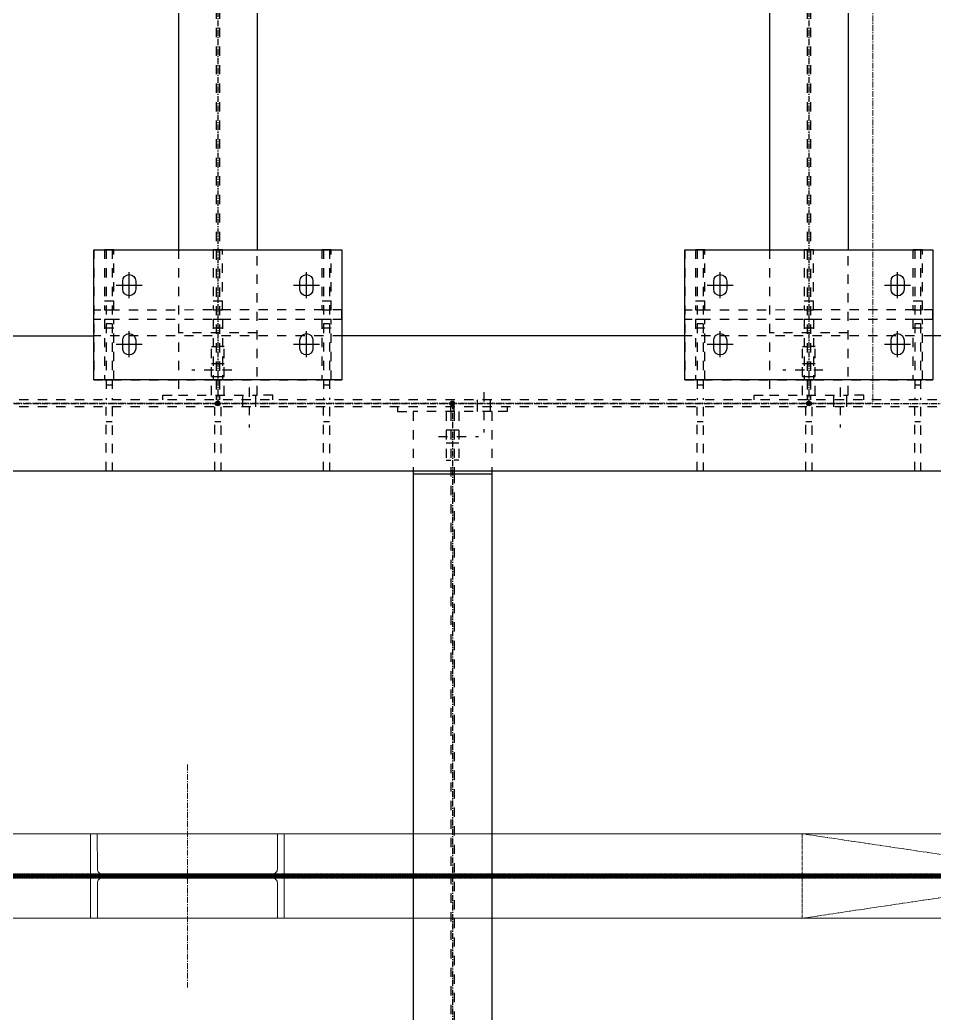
# Model space of a CAD drawing. Header units: inches. Extents: x 209270 to 234360, y -180214 to -150194.
# Drawn here: x 225158 to 227091, y -165554 to -163453 of the extents above; entities that cross this region are included whole.
import ezdxf

# ---------------------------------------------------------------- set-up
doc = ezdxf.new("R2010")
doc.units = ezdxf.units.IN
doc.header["$LTSCALE"] = 10
doc.header["$MEASUREMENT"] = 0
for name, pattern in [('CENTER', [2, 1.25, -0.25, 0.25, -0.25]), ('CENTER2', [1.125, 0.75, -0.125, 0.125, -0.125]), ('DXK_LINE_DOT2', [3.9198, 1.9599, -1.9599]), ('HIDDEN', [0.375, 0.25, -0.125])]:
    doc.linetypes.add(name, pattern=pattern)
for name, color, linetype in [('$AUDIT_BAD_LAYER1', 7, 'Continuous'), ('_STR_0', 2, 'Continuous'), ('_STR_1', 2, 'Continuous'), ('_STR_2', 2, 'Continuous'), ('_STR_4', 2, 'Continuous')]:
    doc.layers.add(name, color=color, linetype=linetype)
for name, color, linetype, lineweight in [('CEN', 1, 'CENTER', 9), ('CENETR LINE', 1, 'CENTER2', 9), ('DIM', 42, 'Continuous', 13), ('handrail', 11, 'FENCELINE1', 9), ('HIDDEN', 3, 'HIDDEN', 9), ('MAIN OBJECT', 2, 'Continuous', 18)]:
    doc.layers.add(name, color=color, linetype=linetype, lineweight=lineweight)
doc.linetypes.add('FENCELINE1', pattern='A,0.25,-0.1,[133,arial.ttf,S=0.1,R=0,X=-0.1,Y=0],-0.1,1', length=1.45)

# ---------------------------------------------------------------- blocks, each defined once
blk = doc.blocks.new('A$C1f4f58bd')
at = {"layer": 'CEN'}
blk.add_lwpolyline([(1100, 2200), (5000, 2200), (5000, -2700), (1100, -2700)], close=True, dxfattribs=at)
blk = doc.blocks.new('A$Ca692a303')
at = {"layer": 'CENETR LINE'}
for p, q in [((1200, 89.4), (0, -89.4)), ((0, 89.4), (1200, -89.4))]:
    blk.add_line(p, q, dxfattribs=at)
blk.add_lwpolyline([(0, -89.4), (0, 89.4), (1200, 89.4), (1200, -89.4)], close=True, dxfattribs=at)
blk = doc.blocks.new('A$C426f7GU6TT')
at = {"layer": 'CEN'}
for p, q in [((0, 235.7), (0, -235.7)), ((-235.7, 0), (235.7, 0))]:
    blk.add_line(p, q, dxfattribs=at)
blk.add_circle((0, 0), 5, dxfattribs=at)
at = {"layer": 'MAIN OBJECT'}
blk.add_lwpolyline([(4.4, -180.2, 0.414214), (14.6, -190.4), (89.4, -190.4), (89.4, -204.7), (-89.4, -204.7), (-89.4, -190.4), (-14.6, -190.4, 0.414214), (-4.4, -180.2), (-4.4, 180.2, 0.414214), (-14.6, 190.4), (-89.4, 190.4), (-89.4, 204.7), (89.4, 204.7), (89.4, 190.4), (14.6, 190.4, 0.414214), (4.4, 180.2), (4.4, -180.2)], format="xyb", dxfattribs=at)
blk = doc.blocks.new('Part-116860372-116563 - 114867')
at = {"layer": '_STR_1', "linetype": 'DXK_LINE_DOT2'}
for p, q in [((225838.8, -164066.6), (225313.8, -164066.7)), ((225313.8, -164086.7), (225313.8, -164066.7)), ((225838.8, -164086.6), (225838.8, -164066.6)), ((225838.8, -164086.6), (225313.8, -164086.7))]:
    blk.add_line(p, q, dxfattribs=at)
blk = doc.blocks.new('Part-116860372-116571 - 114867')
at = {"layer": '_STR_1', "linetype": 'DXK_LINE_DOT2'}
for p, q in [((225816.3, -164086.6), (225796.3, -164086.6)), ((225796.3, -164086.6), (225796.3, -164214.2)), ((225816.3, -164214.2), (225816.3, -164086.6)), ((225816.3, -164105.4), (225796.3, -164105.4)), ((225796.3, -164214.2), (225816.3, -164214.2))]:
    blk.add_line(p, q, dxfattribs=at)
blk = doc.blocks.new('Part-116860372-116603 - 114867')
at = {"layer": '_STR_1', "linetype": 'DXK_LINE_DOT2'}
for p, q in [((225800.1, -163939.1), (225800.1, -164256.7)), ((225800.1, -163939.1), (225812.6, -163939.1)), ((225800.1, -163939.2), (225812.6, -163939.2)), ((225812.6, -163939.1), (225812.6, -164256.7)), ((225812.6, -164096), (225800.1, -164096)), ((225812.6, -164225.5), (225800.1, -164225.5))]:
    blk.add_line(p, q, dxfattribs=at)
blk = doc.blocks.new('Part-116860372-114981 - 114867')
at = {"layer": '_STR_1', "linetype": 'DXK_LINE_DOT2'}
for p, q in [((225838.8, -164121), (225313.8, -164121)), ((227088.8, -164121), (226563.8, -164121)), ((228272.6, -164256.7), (217585.1, -164256.7)), ((228272.6, -164271.6), (217585.1, -164271.6)), ((228431.3, -164407.3), (222382.7, -164407.3))]:
    blk.add_line(p, q, dxfattribs=at)
at = {"layer": '_STR_2', "linetype": 'Continuous'}
for p, q in [((217585.1, -164121), (225313.8, -164121)), ((226563.8, -164121), (225838.8, -164121)), ((228272.6, -164121), (227088.8, -164121)), ((228291.3, -164407.3), (217585.1, -164407.3))]:
    blk.add_line(p, q, dxfattribs=at)
at = {"layer": '_STR_4', "linetype": 'CENTER'}
blk.add_line((217585.1, -164264.2), (228447.6, -164264.2), dxfattribs=at)
blk = doc.blocks.new('Bolt-116860372-115288 - 114867')
at = {"layer": '_STR_1', "linetype": 'DXK_LINE_DOT2'}
for p, q in [((226138.6, -164240.5), (226138.6, -164325.5)), ((226124.9, -164256.7), (226124.9, -164271.6)), ((226152.4, -164256.7), (226152.4, -164271.6)), ((226124.9, -164271.6), (226124.9, -164281.6)), ((226152.4, -164271.6), (226152.4, -164281.6))]:
    blk.add_line(p, q, dxfattribs=at)
blk = doc.blocks.new('Part-116860372-114988 - 114867')
at = {"layer": '_STR_4', "linetype": 'Continuous'}
blk.add_hatch(color=256, dxfattribs=at).paths.add_polyline_path([(225576.3, -164269.2, -1), (225576.3, -164259.2, -1)])
at = {"layer": '_STR_1', "linetype": 'DXK_LINE_DOT2'}
for p, q in [((225572.8, -160530.4), (225572.8, -164246.7)), ((225579.9, -160530.4), (225579.9, -164246.7)), ((225493.1, -163939.2), (225493.1, -164246.7)), ((225659.6, -164246.7), (225659.6, -163939.2)), ((225659.6, -164114.8), (225493.1, -164114.8)), ((225493.1, -164246.7), (225659.6, -164246.7))]:
    blk.add_line(p, q, dxfattribs=at)
at = {"layer": '_STR_2', "linetype": 'Continuous'}
for p, q in [((225493.1, -160839.2), (225493.1, -163939.2)), ((225659.6, -160839.2), (225659.6, -163939.2))]:
    blk.add_line(p, q, dxfattribs=at)
at = {"layer": '_STR_4', "linetype": 'CENTER'}
blk.add_line((225576.3, -160514.2), (225576.3, -164264.2), dxfattribs=at)
at = {"layer": '_STR_4', "linetype": 'Continuous'}
blk.add_circle((225576.3, -164264.2), 5, dxfattribs=at)
blk = doc.blocks.new('Part-116860372-114989 - 114867')
at = {"layer": '_STR_4', "linetype": 'Continuous'}
blk.add_hatch(color=256, dxfattribs=at).paths.add_polyline_path([(226826.3, -164269.2, -1), (226826.3, -164259.2, -1)])
at = {"layer": '_STR_1', "linetype": 'DXK_LINE_DOT2'}
for p, q in [((226822.8, -160530.4), (226822.8, -164246.7)), ((226829.9, -160530.4), (226829.9, -164246.7)), ((226743.1, -163939.2), (226743.1, -164246.7)), ((226909.6, -164246.7), (226909.6, -163939.2)), ((226909.6, -164114.8), (226743.1, -164114.8)), ((226743.1, -164246.7), (226909.6, -164246.7))]:
    blk.add_line(p, q, dxfattribs=at)
at = {"layer": '_STR_2', "linetype": 'Continuous'}
for p, q in [((226743.1, -160839.2), (226743.1, -163939.2)), ((226909.6, -160839.2), (226909.6, -163939.2))]:
    blk.add_line(p, q, dxfattribs=at)
at = {"layer": '_STR_4', "linetype": 'CENTER'}
blk.add_line((226826.3, -160514.2), (226826.3, -164264.2), dxfattribs=at)
at = {"layer": '_STR_4', "linetype": 'Continuous'}
blk.add_circle((226826.3, -164264.2), 5, dxfattribs=at)
blk = doc.blocks.new('Part-116860372-114996 - 114867')
at = {"layer": '_STR_4', "linetype": 'Continuous'}
blk.add_hatch(color=256, dxfattribs=at).paths.add_polyline_path([(226072.6, -164269.2, -1), (226072.6, -164259.2, -1)])
at = {"layer": '_STR_1', "linetype": 'DXK_LINE_DOT2'}
for p, q in [((225989.3, -164281.6), (225989.3, -164407.3)), ((226155.8, -164281.6), (225989.3, -164281.6)), ((226069, -164281.6), (226069, -165767.7)), ((226076.1, -164281.6), (226076.1, -164407.3)), ((226155.8, -164281.6), (226155.8, -164407.3)), ((226076.1, -164413.5), (226076.1, -166889.2))]:
    blk.add_line(p, q, dxfattribs=at)
at = {"layer": '_STR_2', "linetype": 'Continuous'}
for p, q in [((225989.3, -164407.3), (225989.3, -166895.4)), ((226069, -164407.3), (226069, -164413.5)), ((226076.1, -164407.3), (226076.1, -164413.5)), ((226155.8, -164407.3), (226155.8, -166895.4)), ((226155.8, -164413.5), (225989.3, -164413.5))]:
    blk.add_line(p, q, dxfattribs=at)
at = {"layer": '_STR_4', "linetype": 'CENTER'}
blk.add_line((226072.6, -164264.2), (226072.6, -167014.2), dxfattribs=at)
at = {"layer": '_STR_4', "linetype": 'Continuous'}
blk.add_circle((226072.6, -164264.2), 5, dxfattribs=at)
blk = doc.blocks.new('Bolt-116860372-115442 - 114867')
at = {"layer": '_STR_1', "linetype": 'DXK_LINE_DOT2'}
for p, q in [((226892.4, -164230.5), (226892.4, -164315.5)), ((226878.6, -164246.7), (226878.6, -164256.7)), ((226878.6, -164256.7), (226878.6, -164271.6)), ((226906.1, -164246.7), (226906.1, -164256.7)), ((226906.1, -164256.7), (226906.1, -164271.6))]:
    blk.add_line(p, q, dxfattribs=at)
blk = doc.blocks.new('Part-116860372-115207 - 114867')
at = {"layer": '_STR_1', "linetype": 'DXK_LINE_DOT2'}
for p, q in [((225956.5, -164271.6), (225956.5, -164281.6)), ((225956.5, -164281.6), (225989.3, -164281.6)), ((226059, -164281.6), (226059, -164384.1)), ((226069, -164281.6), (226069, -164271.6)), ((226059, -164384.1), (226069, -164384.1))]:
    blk.add_line(p, q, dxfattribs=at)
blk = doc.blocks.new('Part-116860372-115273 - 114867')
at = {"layer": '_STR_1', "linetype": 'DXK_LINE_DOT2'}
for p, q in [((226839.9, -164144.2), (226829.9, -164144.2)), ((226839.9, -164246.7), (226839.9, -164144.2)), ((226829.9, -164246.7), (226829.9, -164256.7)), ((226942.4, -164246.7), (226909.6, -164246.7)), ((226942.4, -164256.7), (226942.4, -164246.7))]:
    blk.add_line(p, q, dxfattribs=at)
blk = doc.blocks.new('Part-116860372-115206 - 114867')
at = {"layer": '_STR_1', "linetype": 'DXK_LINE_DOT2'}
for p, q in [((226076.1, -164281.6), (226076.1, -164271.6)), ((226086.1, -164281.6), (226086.1, -164384.1)), ((226188.6, -164281.6), (226155.8, -164281.6)), ((226188.6, -164271.6), (226188.6, -164281.6)), ((226086.1, -164384.1), (226076.1, -164384.1))]:
    blk.add_line(p, q, dxfattribs=at)
blk = doc.blocks.new('Bolt-116860372-115208 - 114867')
at = {"layer": '_STR_1', "linetype": 'DXK_LINE_DOT2'}
for p, q in [((226059, -164320.4), (226069, -164320.4)), ((226069, -164320.4), (226076.1, -164320.4)), ((226076.1, -164320.4), (226086.1, -164320.4)), ((226042.8, -164334.1), (226127.8, -164334.1)), ((226059, -164347.9), (226069, -164347.9)), ((226069, -164347.9), (226076.1, -164347.9)), ((226076.1, -164347.9), (226086.1, -164347.9))]:
    blk.add_line(p, q, dxfattribs=at)
blk = doc.blocks.new('Part-116860372-116567 - 114867')
at = {"layer": '_STR_1', "linetype": 'DXK_LINE_DOT2'}
for p, q in [((225356.3, -164086.7), (225336.3, -164086.7)), ((225336.3, -164086.7), (225336.3, -164214.2)), ((225356.3, -164214.2), (225356.3, -164086.7)), ((225356.3, -164105.4), (225336.3, -164105.4)), ((225336.3, -164214.2), (225356.3, -164214.2))]:
    blk.add_line(p, q, dxfattribs=at)
blk = doc.blocks.new('Part-116860372-116575 - 114867')
at = {"layer": '_STR_1', "linetype": 'DXK_LINE_DOT2'}
for p, q in [((226586.3, -163939.2), (226586.3, -164066.6)), ((226606.3, -163939.2), (226586.3, -163939.2)), ((226606.3, -164066.6), (226606.3, -163939.2)), ((226606.3, -164047.9), (226586.3, -164047.9)), ((226586.3, -164066.6), (226606.3, -164066.6))]:
    blk.add_line(p, q, dxfattribs=at)
blk = doc.blocks.new('Part-116860372-116569 - 114867')
at = {"layer": '_STR_1', "linetype": 'DXK_LINE_DOT2'}
for p, q in [((225586.3, -164086.7), (225566.3, -164086.7)), ((225566.3, -164086.7), (225566.3, -164214.2)), ((225586.3, -164086.7), (225586.3, -164214.2)), ((225586.3, -164105.4), (225566.3, -164105.4))]:
    blk.add_line(p, q, dxfattribs=at)
at = {"layer": '_STR_2', "linetype": 'Continuous'}
for p, q in [((225566.3, -164214.2), (225566.3, -164214.2)), ((225566.3, -164214.2), (225586.3, -164214.2)), ((225586.3, -164214.2), (225586.3, -164214.2))]:
    blk.add_line(p, q, dxfattribs=at)
blk = doc.blocks.new('Part-116860372-115268 - 114867')
at = {"layer": '_STR_1', "linetype": 'DXK_LINE_DOT2'}
for p, q in [((225562.8, -164246.7), (225562.8, -164144.2)), ((225562.8, -164144.2), (225572.8, -164144.2)), ((225460.3, -164256.7), (225460.3, -164246.7)), ((225460.3, -164246.7), (225493.1, -164246.7)), ((225572.8, -164246.7), (225572.8, -164256.7))]:
    blk.add_line(p, q, dxfattribs=at)
blk = doc.blocks.new('Part-116860372-115269 - 114867')
at = {"layer": '_STR_1', "linetype": 'DXK_LINE_DOT2'}
for p, q in [((225589.9, -164144.2), (225579.9, -164144.2)), ((225589.9, -164246.7), (225589.9, -164144.2)), ((225579.9, -164246.7), (225579.9, -164256.7)), ((225692.4, -164246.7), (225659.6, -164246.7)), ((225692.4, -164256.7), (225692.4, -164246.7))]:
    blk.add_line(p, q, dxfattribs=at)
blk = doc.blocks.new('Bolt-116860372-115270 - 114867')
at = {"layer": '_STR_1', "linetype": 'DXK_LINE_DOT2'}
for p, q in [((225572.8, -164180.5), (225562.8, -164180.5)), ((225579.9, -164180.5), (225572.8, -164180.5)), ((225589.9, -164180.5), (225579.9, -164180.5)), ((225606.1, -164194.2), (225521.1, -164194.2)), ((225572.8, -164208), (225562.8, -164208)), ((225579.9, -164208), (225572.8, -164208)), ((225589.9, -164208), (225579.9, -164208))]:
    blk.add_line(p, q, dxfattribs=at)
blk = doc.blocks.new('Part-116860372-115272 - 114867')
at = {"layer": '_STR_1', "linetype": 'DXK_LINE_DOT2'}
for p, q in [((226812.8, -164246.7), (226812.8, -164144.2)), ((226812.8, -164144.2), (226822.8, -164144.2)), ((226710.3, -164256.7), (226710.3, -164246.7)), ((226710.3, -164246.7), (226743.1, -164246.7)), ((226822.8, -164246.7), (226822.8, -164256.7))]:
    blk.add_line(p, q, dxfattribs=at)
blk = doc.blocks.new('Bolt-116860372-115274 - 114867')
at = {"layer": '_STR_1', "linetype": 'DXK_LINE_DOT2'}
for p, q in [((226822.8, -164180.5), (226812.8, -164180.5)), ((226829.9, -164180.5), (226822.8, -164180.5)), ((226839.9, -164180.5), (226829.9, -164180.5)), ((226856.1, -164194.2), (226771.1, -164194.2)), ((226822.8, -164208), (226812.8, -164208)), ((226829.9, -164208), (226822.8, -164208)), ((226839.9, -164208), (226829.9, -164208))]:
    blk.add_line(p, q, dxfattribs=at)
blk = doc.blocks.new('Bolt-116860372-116582 - 114867')
at = {"layer": '_STR_2', "linetype": 'Continuous'}
for p, q in [((226638.8, -164041.7), (226638.8, -163986.7)), ((227013.8, -164041.7), (227013.8, -163986.7)), ((226625.1, -164005.4), (226626.1, -164000.2)), ((226625.1, -164022.9), (226625.1, -164005.4)), ((226626.1, -164000.2), (226629.1, -163995.7)), ((226629.1, -163995.7), (226633.6, -163992.7)), ((226633.6, -163992.7), (226638.8, -163991.7)), ((226638.8, -163991.7), (226638.8, -163991.7)), ((226638.8, -163991.7), (226644.1, -163992.7)), ((226644.1, -163992.7), (226648.6, -163995.7)), ((226648.6, -163995.7), (226651.5, -164000.2)), ((226651.5, -164000.2), (226652.6, -164005.4)), ((226652.6, -164005.4), (226652.6, -164022.9)), ((227000.1, -164005.5), (227001.1, -164000.2)), ((227000.1, -164023), (227000.1, -164005.5)), ((227001.1, -164000.2), (227004.1, -163995.7)), ((227004.1, -163995.7), (227008.6, -163992.8)), ((227008.6, -163992.8), (227013.8, -163991.7)), ((227013.8, -163991.7), (227013.8, -163991.7)), ((227013.8, -163991.7), (227019.1, -163992.8)), ((227019.1, -163992.8), (227023.6, -163995.7)), ((227023.6, -163995.7), (227026.5, -164000.2)), ((227026.5, -164000.2), (227027.6, -164005.5)), ((227027.6, -164005.5), (227027.6, -164023)), ((226611.3, -164014.2), (226666.3, -164014.2)), ((226626.1, -164028.2), (226625.1, -164022.9)), ((226629.1, -164032.6), (226626.1, -164028.2)), ((226633.6, -164035.6), (226629.1, -164032.6)), ((226648.6, -164032.7), (226644.1, -164035.6)), ((226651.5, -164028.2), (226648.6, -164032.7)), ((226652.6, -164022.9), (226651.5, -164028.2)), ((226986.3, -164014.2), (227041.3, -164014.2)), ((227001.1, -164028.2), (227000.1, -164023)), ((227004.1, -164032.7), (227001.1, -164028.2)), ((227008.6, -164035.7), (227004.1, -164032.7)), ((227023.6, -164032.7), (227019.1, -164035.7)), ((227026.5, -164028.2), (227023.6, -164032.7)), ((227027.6, -164023), (227026.5, -164028.2)), ((226638.8, -164036.7), (226633.6, -164035.6)), ((226644.1, -164035.6), (226638.8, -164036.7)), ((226638.8, -164036.7), (226638.8, -164036.7)), ((227013.8, -164036.7), (227008.6, -164035.7)), ((227019.1, -164035.7), (227013.8, -164036.7)), ((227013.8, -164036.7), (227013.8, -164036.7)), ((226633.6, -164117.7), (226638.8, -164116.7)), ((226638.8, -164166.7), (226638.8, -164111.7)), ((226638.8, -164116.7), (226638.8, -164116.7)), ((226638.8, -164116.7), (226644.1, -164117.7)), ((227008.6, -164117.8), (227013.8, -164116.7)), ((227013.8, -164166.7), (227013.8, -164111.7)), ((227013.8, -164116.7), (227013.8, -164116.7)), ((227013.8, -164116.7), (227019.1, -164117.8)), ((226625.1, -164130.4), (226626.1, -164125.2)), ((226625.1, -164147.9), (226625.1, -164130.4)), ((226626.1, -164125.2), (226629.1, -164120.7)), ((226629.1, -164120.7), (226633.6, -164117.7)), ((226644.1, -164117.7), (226648.5, -164120.7)), ((226648.5, -164120.7), (226651.5, -164125.2)), ((226651.5, -164125.2), (226652.6, -164130.4)), ((226652.6, -164130.4), (226652.6, -164147.9)), ((227000.1, -164130.5), (227001.1, -164125.2)), ((227000.1, -164148), (227000.1, -164130.5)), ((227001.1, -164125.2), (227004.1, -164120.7)), ((227004.1, -164120.7), (227008.6, -164117.8)), ((227019.1, -164117.8), (227023.5, -164120.7)), ((227023.5, -164120.7), (227026.5, -164125.2)), ((227026.5, -164125.2), (227027.6, -164130.5)), ((227027.6, -164130.5), (227027.6, -164148)), ((226611.3, -164139.2), (226666.3, -164139.2)), ((226626.1, -164153.2), (226625.1, -164147.9)), ((226629.1, -164157.6), (226626.1, -164153.2)), ((226633.6, -164160.6), (226629.1, -164157.6)), ((226648.5, -164157.7), (226644.1, -164160.6)), ((226651.5, -164153.2), (226648.5, -164157.7)), ((226652.6, -164147.9), (226651.5, -164153.2)), ((226986.3, -164139.2), (227041.3, -164139.2)), ((227001.1, -164153.2), (227000.1, -164148)), ((227004.1, -164157.7), (227001.1, -164153.2)), ((227008.6, -164160.7), (227004.1, -164157.7)), ((227023.5, -164157.7), (227019.1, -164160.7)), ((227026.5, -164153.2), (227023.5, -164157.7)), ((227027.6, -164148), (227026.5, -164153.2)), ((226638.8, -164161.7), (226633.6, -164160.6)), ((226644.1, -164160.6), (226638.8, -164161.7)), ((226638.8, -164161.7), (226638.8, -164161.7)), ((227013.8, -164161.7), (227008.6, -164160.7)), ((227019.1, -164160.7), (227013.8, -164161.7)), ((227013.8, -164161.7), (227013.8, -164161.7))]:
    blk.add_line(p, q, dxfattribs=at)
blk = doc.blocks.new('Part-116860372-116580 - 114867')
at = {"layer": '_STR_1', "linetype": 'DXK_LINE_DOT2'}
for p, q in [((227046.3, -163939.1), (227046.3, -164066.6)), ((227066.3, -163939.1), (227046.3, -163939.1)), ((227066.3, -164066.6), (227066.3, -163939.1)), ((227066.3, -164047.8), (227046.3, -164047.8)), ((227046.3, -164066.6), (227066.3, -164066.6))]:
    blk.add_line(p, q, dxfattribs=at)
blk = doc.blocks.new('Part-116860372-116566 - 114867')
at = {"layer": '_STR_1', "linetype": 'DXK_LINE_DOT2'}
for p, q in [((225313.8, -163939.2), (225838.8, -163939.1)), ((225313.8, -163939.2), (225313.8, -164214.2)), ((225838.8, -163939.1), (225838.8, -164214.1)), ((225313.8, -164214.2), (225838.8, -164214.1))]:
    blk.add_line(p, q, dxfattribs=at)
blk = doc.blocks.new('Part-116860372-116564 - 114867')
at = {"layer": '_STR_2', "linetype": 'Continuous'}
for p, q in [((225313.8, -163939.2), (225838.8, -163939.1)), ((225313.8, -164214.2), (225313.8, -163939.2)), ((225838.8, -163939.1), (225838.8, -164214.1)), ((225838.8, -164214.1), (225313.8, -164214.2))]:
    blk.add_line(p, q, dxfattribs=at)
blk = doc.blocks.new('Part-116860372-116574 - 114867')
at = {"layer": '_STR_2', "linetype": 'Continuous'}
for p, q in [((226563.8, -163939.2), (227088.8, -163939.1)), ((226563.8, -164214.2), (226563.8, -163939.2)), ((227088.8, -163939.1), (227088.8, -164214.1)), ((227088.8, -164214.1), (226563.8, -164214.2))]:
    blk.add_line(p, q, dxfattribs=at)
blk = doc.blocks.new('Part-116860372-116606 - 114867')
at = {"layer": '_STR_1', "linetype": 'DXK_LINE_DOT2'}
for p, q in [((225340.1, -163939.2), (225340.1, -164256.7)), ((225352.6, -163939.2), (225340.1, -163939.2)), ((225352.6, -163939.2), (225352.6, -164256.7)), ((225352.6, -164096), (225340.1, -164096)), ((225352.6, -164225.5), (225340.1, -164225.5))]:
    blk.add_line(p, q, dxfattribs=at)
blk = doc.blocks.new('Bolt-116860372-115441 - 114867')
at = {"layer": '_STR_1', "linetype": 'DXK_LINE_DOT2'}
for p, q in [((225642.4, -164230.5), (225642.4, -164315.5)), ((225628.6, -164246.7), (225628.6, -164256.7)), ((225628.6, -164256.7), (225628.6, -164271.6)), ((225656.1, -164246.7), (225656.1, -164256.7)), ((225656.1, -164256.7), (225656.1, -164271.6))]:
    blk.add_line(p, q, dxfattribs=at)
blk = doc.blocks.new('Part-116860372-116620 - 114867')
at = {"layer": '_STR_1', "linetype": 'DXK_LINE_DOT2'}
for p, q in [((226820.1, -164407.3), (226820.1, -164271.6)), ((226832.6, -164271.6), (226832.6, -164407.3)), ((226832.6, -164302.9), (226820.1, -164302.9))]:
    blk.add_line(p, q, dxfattribs=at)
blk = doc.blocks.new('Part-116860372-116568 - 114867')
at = {"layer": '_STR_1', "linetype": 'DXK_LINE_DOT2'}
for p, q in [((225566.3, -163939.2), (225566.3, -164066.6)), ((225586.3, -163939.2), (225566.3, -163939.2)), ((225586.3, -164066.6), (225586.3, -163939.2)), ((225586.3, -164047.9), (225566.3, -164047.9)), ((225566.3, -164066.6), (225586.3, -164066.6))]:
    blk.add_line(p, q, dxfattribs=at)
blk = doc.blocks.new('Bolt-116860372-116572 - 114867')
at = {"layer": '_STR_2', "linetype": 'Continuous'}
for p, q in [((225388.8, -164041.7), (225388.8, -163986.7)), ((225763.8, -164041.7), (225763.8, -163986.7)), ((225375.1, -164005.4), (225376.1, -164000.2)), ((225375.1, -164022.9), (225375.1, -164005.4)), ((225376.1, -164000.2), (225379.1, -163995.7)), ((225379.1, -163995.7), (225383.6, -163992.7)), ((225383.6, -163992.7), (225388.8, -163991.7)), ((225388.8, -163991.7), (225388.8, -163991.7)), ((225388.8, -163991.7), (225394.1, -163992.7)), ((225394.1, -163992.7), (225398.6, -163995.7)), ((225398.6, -163995.7), (225401.5, -164000.2)), ((225401.5, -164000.2), (225402.6, -164005.4)), ((225402.6, -164005.4), (225402.6, -164022.9)), ((225750.1, -164005.5), (225751.1, -164000.2)), ((225750.1, -164023), (225750.1, -164005.5)), ((225751.1, -164000.2), (225754.1, -163995.7)), ((225754.1, -163995.7), (225758.6, -163992.8)), ((225758.6, -163992.8), (225763.8, -163991.7)), ((225763.8, -163991.7), (225763.8, -163991.7)), ((225763.8, -163991.7), (225769.1, -163992.8)), ((225769.1, -163992.8), (225773.6, -163995.7)), ((225773.6, -163995.7), (225776.5, -164000.2)), ((225776.5, -164000.2), (225777.6, -164005.5)), ((225777.6, -164005.5), (225777.6, -164023)), ((225361.3, -164014.2), (225416.3, -164014.2)), ((225376.1, -164028.2), (225375.1, -164022.9)), ((225379.1, -164032.6), (225376.1, -164028.2)), ((225383.6, -164035.6), (225379.1, -164032.6)), ((225398.6, -164032.7), (225394.1, -164035.6)), ((225401.5, -164028.2), (225398.6, -164032.7)), ((225402.6, -164022.9), (225401.5, -164028.2)), ((225736.3, -164014.2), (225791.3, -164014.2)), ((225751.1, -164028.2), (225750.1, -164023)), ((225754.1, -164032.7), (225751.1, -164028.2)), ((225758.6, -164035.7), (225754.1, -164032.7)), ((225773.6, -164032.7), (225769.1, -164035.7)), ((225776.5, -164028.2), (225773.6, -164032.7)), ((225777.6, -164023), (225776.5, -164028.2)), ((225388.8, -164036.7), (225383.6, -164035.6)), ((225394.1, -164035.6), (225388.8, -164036.7)), ((225388.8, -164036.7), (225388.8, -164036.7)), ((225763.8, -164036.7), (225758.6, -164035.7)), ((225769.1, -164035.7), (225763.8, -164036.7)), ((225763.8, -164036.7), (225763.8, -164036.7)), ((225383.6, -164117.7), (225388.8, -164116.7)), ((225388.8, -164166.7), (225388.8, -164111.7)), ((225388.8, -164116.7), (225388.8, -164116.7)), ((225388.8, -164116.7), (225394.1, -164117.7)), ((225758.6, -164117.8), (225763.8, -164116.7)), ((225763.8, -164166.7), (225763.8, -164111.7)), ((225763.8, -164116.7), (225763.8, -164116.7)), ((225763.8, -164116.7), (225769.1, -164117.8)), ((225375.1, -164130.4), (225376.1, -164125.2)), ((225375.1, -164147.9), (225375.1, -164130.4)), ((225376.1, -164125.2), (225379.1, -164120.7)), ((225379.1, -164120.7), (225383.6, -164117.7)), ((225394.1, -164117.7), (225398.5, -164120.7)), ((225398.5, -164120.7), (225401.5, -164125.2)), ((225401.5, -164125.2), (225402.6, -164130.4)), ((225402.6, -164130.4), (225402.6, -164147.9)), ((225750.1, -164130.5), (225751.1, -164125.2)), ((225750.1, -164148), (225750.1, -164130.5)), ((225751.1, -164125.2), (225754.1, -164120.7)), ((225754.1, -164120.7), (225758.6, -164117.8)), ((225769.1, -164117.8), (225773.5, -164120.7)), ((225773.5, -164120.7), (225776.5, -164125.2)), ((225776.5, -164125.2), (225777.6, -164130.5)), ((225777.6, -164130.5), (225777.6, -164148)), ((225361.3, -164139.2), (225416.3, -164139.2)), ((225376.1, -164153.2), (225375.1, -164147.9)), ((225379.1, -164157.6), (225376.1, -164153.2)), ((225383.6, -164160.6), (225379.1, -164157.6)), ((225398.5, -164157.7), (225394.1, -164160.6)), ((225401.5, -164153.2), (225398.5, -164157.7)), ((225402.6, -164147.9), (225401.5, -164153.2)), ((225736.3, -164139.2), (225791.3, -164139.2)), ((225751.1, -164153.2), (225750.1, -164148)), ((225754.1, -164157.7), (225751.1, -164153.2)), ((225758.6, -164160.7), (225754.1, -164157.7)), ((225773.5, -164157.7), (225769.1, -164160.7)), ((225776.5, -164153.2), (225773.5, -164157.7)), ((225777.6, -164148), (225776.5, -164153.2)), ((225388.8, -164161.7), (225383.6, -164160.6)), ((225394.1, -164160.6), (225388.8, -164161.7)), ((225388.8, -164161.7), (225388.8, -164161.7)), ((225763.8, -164161.7), (225758.6, -164160.7)), ((225769.1, -164160.7), (225763.8, -164161.7)), ((225763.8, -164161.7), (225763.8, -164161.7))]:
    blk.add_line(p, q, dxfattribs=at)
blk = doc.blocks.new('Part-116860372-116577 - 114867')
at = {"layer": '_STR_1', "linetype": 'DXK_LINE_DOT2'}
for p, q in [((226606.3, -164086.7), (226586.3, -164086.7)), ((226586.3, -164086.7), (226586.3, -164214.2)), ((226606.3, -164214.2), (226606.3, -164086.7)), ((226606.3, -164105.4), (226586.3, -164105.4)), ((226586.3, -164214.2), (226606.3, -164214.2))]:
    blk.add_line(p, q, dxfattribs=at)
blk = doc.blocks.new('Part-116860372-116581 - 114867')
at = {"layer": '_STR_1', "linetype": 'DXK_LINE_DOT2'}
for p, q in [((227066.3, -164086.6), (227046.3, -164086.6)), ((227046.3, -164086.6), (227046.3, -164214.2)), ((227066.3, -164214.2), (227066.3, -164086.6)), ((227066.3, -164105.4), (227046.3, -164105.4)), ((227046.3, -164214.2), (227066.3, -164214.2))]:
    blk.add_line(p, q, dxfattribs=at)
blk = doc.blocks.new('Part-116860372-116565 - 114867')
at = {"layer": '_STR_1', "linetype": 'DXK_LINE_DOT2'}
for p, q in [((225336.3, -163939.2), (225336.3, -164066.6)), ((225356.3, -163939.2), (225336.3, -163939.2)), ((225356.3, -164066.6), (225356.3, -163939.2)), ((225356.3, -164047.9), (225336.3, -164047.9)), ((225336.3, -164066.6), (225356.3, -164066.6))]:
    blk.add_line(p, q, dxfattribs=at)
blk = doc.blocks.new('Part-116860372-116573 - 114867')
at = {"layer": '_STR_1', "linetype": 'DXK_LINE_DOT2'}
for p, q in [((227088.8, -164066.6), (226563.8, -164066.7)), ((226563.8, -164086.7), (226563.8, -164066.7)), ((227088.8, -164086.6), (227088.8, -164066.6)), ((227088.8, -164086.6), (226563.8, -164086.7))]:
    blk.add_line(p, q, dxfattribs=at)
blk = doc.blocks.new('Part-116860372-116605 - 114867')
at = {"layer": '_STR_1', "linetype": 'DXK_LINE_DOT2'}
for p, q in [((225570.1, -164407.3), (225570.1, -164271.6)), ((225582.6, -164271.6), (225582.6, -164407.3)), ((225582.6, -164302.9), (225570.1, -164302.9))]:
    blk.add_line(p, q, dxfattribs=at)
blk = doc.blocks.new('Part-116860372-116570 - 114867')
at = {"layer": '_STR_1', "linetype": 'DXK_LINE_DOT2'}
for p, q in [((225796.3, -163939.1), (225796.3, -164066.6)), ((225816.3, -163939.1), (225796.3, -163939.1)), ((225816.3, -164066.6), (225816.3, -163939.1)), ((225816.3, -164047.8), (225796.3, -164047.8)), ((225796.3, -164066.6), (225816.3, -164066.6))]:
    blk.add_line(p, q, dxfattribs=at)
blk = doc.blocks.new('Part-116860372-116576 - 114867')
at = {"layer": '_STR_1', "linetype": 'DXK_LINE_DOT2'}
for p, q in [((226563.8, -163939.2), (227088.8, -163939.1)), ((226563.8, -163939.2), (226563.8, -164214.2)), ((227088.8, -163939.1), (227088.8, -164214.1)), ((226563.8, -164214.2), (227088.8, -164214.1))]:
    blk.add_line(p, q, dxfattribs=at)
blk = doc.blocks.new('Part-116860372-116578 - 114867')
at = {"layer": '_STR_1', "linetype": 'DXK_LINE_DOT2'}
for p, q in [((226816.3, -163939.2), (226816.3, -164066.6)), ((226836.3, -163939.2), (226816.3, -163939.2)), ((226836.3, -164066.6), (226836.3, -163939.2)), ((226836.3, -164047.9), (226816.3, -164047.9)), ((226816.3, -164066.6), (226836.3, -164066.6))]:
    blk.add_line(p, q, dxfattribs=at)
blk = doc.blocks.new('Part-116860372-116579 - 114867')
at = {"layer": '_STR_1', "linetype": 'DXK_LINE_DOT2'}
for p, q in [((226836.3, -164086.7), (226816.3, -164086.7)), ((226816.3, -164086.7), (226816.3, -164214.2)), ((226836.3, -164086.7), (226836.3, -164214.2)), ((226836.3, -164105.4), (226816.3, -164105.4))]:
    blk.add_line(p, q, dxfattribs=at)
at = {"layer": '_STR_2', "linetype": 'Continuous'}
for p, q in [((226816.3, -164214.2), (226816.3, -164214.2)), ((226816.3, -164214.2), (226836.3, -164214.2)), ((226836.3, -164214.2), (226836.3, -164214.2))]:
    blk.add_line(p, q, dxfattribs=at)
blk = doc.blocks.new('Part-116860372-116604 - 114867')
at = {"layer": '_STR_1', "linetype": 'DXK_LINE_DOT2'}
for p, q in [((225800.1, -164407.3), (225800.1, -164271.6)), ((225812.6, -164271.6), (225812.6, -164407.3)), ((225812.6, -164302.9), (225800.1, -164302.9))]:
    blk.add_line(p, q, dxfattribs=at)
blk = doc.blocks.new('Part-116860372-116607 - 114867')
at = {"layer": '_STR_1', "linetype": 'DXK_LINE_DOT2'}
for p, q in [((225340.1, -164407.3), (225340.1, -164271.6)), ((225352.6, -164271.6), (225352.6, -164407.3)), ((225352.6, -164302.9), (225340.1, -164302.9))]:
    blk.add_line(p, q, dxfattribs=at)
blk = doc.blocks.new('Part-116860372-116618 - 114867')
at = {"layer": '_STR_1', "linetype": 'DXK_LINE_DOT2'}
for p, q in [((227050.1, -163939.1), (227050.1, -164256.7)), ((227050.1, -163939.1), (227062.6, -163939.1)), ((227050.1, -163939.2), (227062.6, -163939.2)), ((227062.6, -163939.1), (227062.6, -164256.7)), ((227062.6, -164096), (227050.1, -164096)), ((227062.6, -164225.5), (227050.1, -164225.5))]:
    blk.add_line(p, q, dxfattribs=at)
blk = doc.blocks.new('Part-116860372-116619 - 114867')
at = {"layer": '_STR_1', "linetype": 'DXK_LINE_DOT2'}
for p, q in [((227050.1, -164407.3), (227050.1, -164271.6)), ((227062.6, -164271.6), (227062.6, -164407.3)), ((227062.6, -164302.9), (227050.1, -164302.9))]:
    blk.add_line(p, q, dxfattribs=at)
blk = doc.blocks.new('Part-116860372-116621 - 114867')
at = {"layer": '_STR_1', "linetype": 'DXK_LINE_DOT2'}
for p, q in [((226590.1, -163939.2), (226590.1, -164256.7)), ((226602.6, -163939.2), (226590.1, -163939.2)), ((226602.6, -163939.2), (226602.6, -164256.7)), ((226602.6, -164096), (226590.1, -164096)), ((226602.6, -164225.5), (226590.1, -164225.5))]:
    blk.add_line(p, q, dxfattribs=at)
blk = doc.blocks.new('Part-116860372-116622 - 114867')
at = {"layer": '_STR_1', "linetype": 'DXK_LINE_DOT2'}
for p, q in [((226590.1, -164407.3), (226590.1, -164271.6)), ((226602.6, -164271.6), (226602.6, -164407.3)), ((226602.6, -164302.9), (226590.1, -164302.9))]:
    blk.add_line(p, q, dxfattribs=at)

msp = doc.modelspace()

# ---------------------------------------------------------------- linework, layer by layer
at = {"layer": 'CEN'}
msp.add_line((217212.2, -165263.7), (228311.6, -165263.7), dxfattribs=at)
at = {"layer": 'CEN', "elevation": 0.8}
msp.add_lwpolyline([(217011.9, -155263.7), (228511.9, -155263.7), (228511.9, -165263.7), (217011.9, -165263.7)], close=True, dxfattribs=at)
msp.add_lwpolyline([(217011.9, -165263.7), (217011.9, -165263.7), (228511.9, -165263.7), (228511.9, -165268.7)], dxfattribs=at)
at = {"layer": 'handrail', "const_width": 10}
msp.add_lwpolyline([(217011.9, -157988.4), (217011.9, -165263.7), (228511.9, -165263.7), (228511.9, -163968.7)], dxfattribs=at)
at = {"layer": 'HIDDEN', "elevation": 0}
msp.add_lwpolyline([(228307.2, -165268.1), (217216.6, -165268.1), (217216.6, -165259.3), (228307.2, -165259.3)], close=True, dxfattribs=at)
at = {"layer": 'MAIN OBJECT', "elevation": 0}
msp.add_lwpolyline([(228307.2, -165353.1), (217216.6, -165353.1), (217216.6, -165174.3), (228307.2, -165174.3)], close=True, dxfattribs=at)

# ---------------------------------------------------------------- block references
at = {"layer": '$AUDIT_BAD_LAYER1', "rotation": 270.0096740856855}
msp.add_blockref('A$C426f7GU6TT', (225511.9, -165263.7, 0.8), dxfattribs=at)
at = {"layer": '_STR_0', "zscale": 0.8}
for name in ['Part-116860372-114988 - 114867', 'Part-116860372-114989 - 114867', 'Part-116860372-116566 - 114867', 'Part-116860372-116564 - 114867', 'Part-116860372-116565 - 114867', 'Part-116860372-116606 - 114867', 'Part-116860372-116568 - 114867', 'Part-116860372-116570 - 114867', 'Part-116860372-116603 - 114867', 'Part-116860372-116574 - 114867', 'Part-116860372-116576 - 114867', 'Part-116860372-116575 - 114867', 'Part-116860372-116621 - 114867', 'Part-116860372-116578 - 114867', 'Part-116860372-116580 - 114867', 'Part-116860372-116618 - 114867', 'Bolt-116860372-116572 - 114867', 'Bolt-116860372-116582 - 114867', 'Part-116860372-116563 - 114867', 'Part-116860372-116573 - 114867', 'Part-116860372-116567 - 114867', 'Part-116860372-116569 - 114867', 'Part-116860372-116571 - 114867', 'Part-116860372-116577 - 114867', 'Part-116860372-116579 - 114867', 'Part-116860372-116581 - 114867', 'Part-116860372-114981 - 114867', 'Part-116860372-115268 - 114867', 'Part-116860372-115269 - 114867', 'Part-116860372-115272 - 114867', 'Part-116860372-115273 - 114867', 'Bolt-116860372-115270 - 114867', 'Bolt-116860372-115274 - 114867', 'Bolt-116860372-115441 - 114867', 'Bolt-116860372-115288 - 114867', 'Bolt-116860372-115442 - 114867', 'Part-116860372-114996 - 114867', 'Part-116860372-116607 - 114867', 'Part-116860372-116605 - 114867', 'Part-116860372-116604 - 114867', 'Part-116860372-115207 - 114867', 'Part-116860372-115206 - 114867', 'Part-116860372-116622 - 114867', 'Part-116860372-116620 - 114867', 'Part-116860372-116619 - 114867', 'Bolt-116860372-115208 - 114867']:
    msp.add_blockref(name, (0, 0), dxfattribs=at)
at = {"layer": 'DIM'}
for name, p in [('A$C1f4f58bd', (221961.9, -161563.7, -450449365.8)), ('A$Ca692a303', (226811.9, -165263.7, 0.8))]:
    msp.add_blockref(name, p, dxfattribs=at)

doc.saveas('drawing.dxf')
